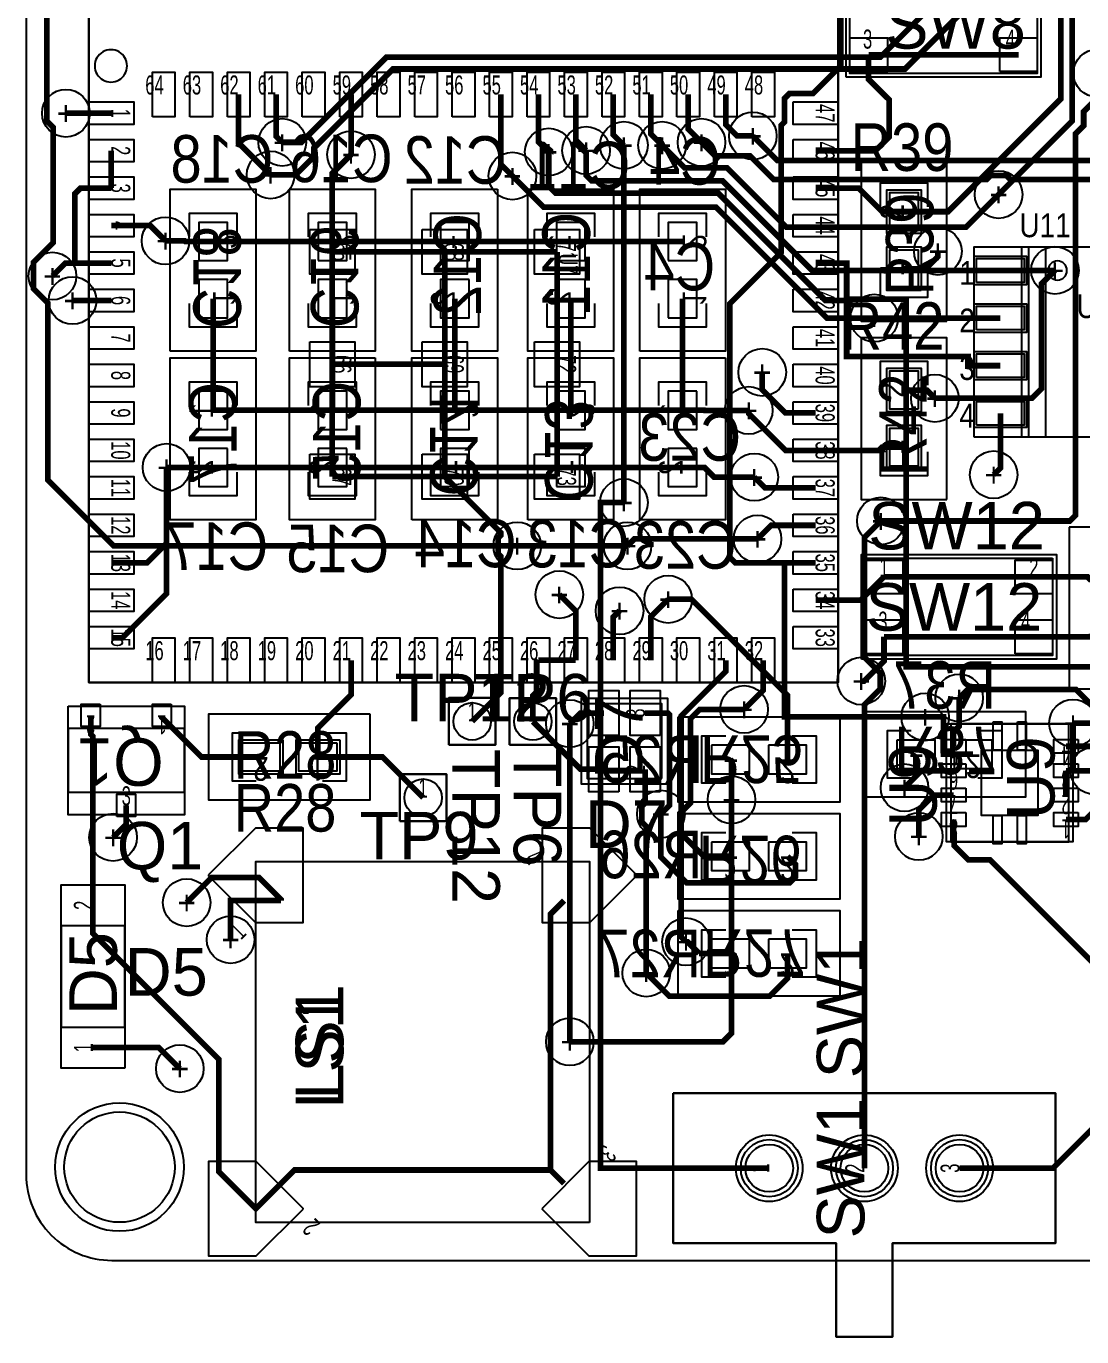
# Model space of a CAD drawing. Extents: x -998 to 1086, y -1119 to 1071.
# Drawn here: x -998 to 111, y -1078 to 299 of the extents above; entities that cross this region are included whole.
import ezdxf
from ezdxf.enums import TextEntityAlignment as Align

# ---------------------------------------------------------------- set-up
doc = ezdxf.new("R2010")
doc.units = 0
for name, color, linetype in [('ASSEMBLY', 12, 'CONTINUOUS'), ('BOND', 85, 'CONTINUOUS'), ('BOUND', 85, 'CONTINUOUS'), ('COND', 80, 'CONTINUOUS'), ('COND2', 2, 'CONTINUOUS'), ('PACKAGES', 202, 'CONTINUOUS'), ('SILK_SCREEN', 85, 'CONTINUOUS'), ('SOLDER_MASK', 85, 'CONTINUOUS'), ('TEXT', 142, 'CONTINUOUS')]:
    doc.layers.add(name, color=color, linetype=linetype)

# ---------------------------------------------------------------- blocks, each defined once
blk = doc.blocks.new('FIGURE_CIRCLE')
blk.add_circle((0, 0), 0.5)

msp = doc.modelspace()

# ---------------------------------------------------------------- linework, layer by layer
at = {"layer": 'ASSEMBLY'}
for points in [[(-144.89, 711.47), (-932.29, 711.47), (-932.29, -390.89), (-144.89, -390.89)], [(64.37, 351.61), (64.37, 249.25), (-132.49, 249.25), (-132.49, 351.61)], [(48.11, -132.76), (48.11, 67.24), (198.11, 67.24), (198.11, -132.76)], [(80.49, -260.04), (80.49, -362.4), (-116.37, -362.4), (-116.37, -260.04)], [(-406.29, -958.32), (-756.69, -958.31), (-756.68, -578.79), (-406.28, -578.8)], [(-318.05, -822.42), (-318.05, -979.9), (-146.79, -979.9), (-146.79, -1078.33), (-87.73, -1078.33), (-87.73, -979.9), (83.53, -979.9), (83.53, -822.42)], [(-318.05, -822.42), (-318.05, -979.9), (-146.79, -979.9), (-146.79, -1078.33), (-87.73, -1078.33), (-87.73, -979.9), (83.53, -979.9), (83.53, -822.42)]]:
    msp.add_lwpolyline(points, close=True, dxfattribs=at)
msp.add_lwpolyline([(-891.98, 257.3, 1), (-925.987402, 257.295748, 1)], format="xyb", close=True, dxfattribs=at)
for points in [[(-50.66, 109.1), (-50.66, 134.1), (-100.66, 134.1), (-100.66, 109.1)], [(-826.58, 77.64), (-826.58, 102.64), (-776.58, 102.64), (-776.58, 77.64)], [(-701.26, 77.64), (-701.26, 102.64), (-651.26, 102.64), (-651.26, 77.64)], [(-572.69, 77.64), (-572.69, 102.64), (-522.69, 102.64), (-522.69, 77.64)], [(-450.75, 77.64), (-450.75, 102.64), (-400.75, 102.64), (-400.75, 77.64)], [(-333.36, 77.64), (-333.36, 102.64), (-283.36, 102.64), (-283.36, 77.64)], [(73.11, 67.24), (73.11, -132.76)], [(-100.66, 39.1), (-100.66, 14.1), (-50.66, 14.1), (-50.66, 39.1)], [(-776.58, 7.64), (-776.58, -17.36), (-826.58, -17.36), (-826.58, 7.64)], [(-651.26, 7.64), (-651.26, -17.36), (-701.26, -17.36), (-701.26, 7.64)], [(-522.69, 7.64), (-522.69, -17.36), (-572.69, -17.36), (-572.69, 7.64)], [(-400.75, 7.64), (-400.75, -17.36), (-450.75, -17.36), (-450.75, 7.64)], [(-283.36, 7.64), (-283.36, -17.36), (-333.36, -17.36), (-333.36, 7.64)], [(-50.66, -78.36), (-50.66, -53.36), (-100.66, -53.36), (-100.66, -78.36)], [(-826.58, -99.68), (-826.58, -74.68), (-776.58, -74.68), (-776.58, -99.68)], [(-701.26, -99.68), (-701.26, -74.68), (-651.26, -74.68), (-651.26, -99.68)], [(-572.69, -99.68), (-572.69, -74.68), (-522.69, -74.68), (-522.69, -99.68)], [(-450.75, -99.68), (-450.75, -74.68), (-400.75, -74.68), (-400.75, -99.68)], [(-333.36, -99.68), (-333.36, -74.68), (-283.36, -74.68), (-283.36, -99.68)], [(-100.66, -148.36), (-100.66, -173.36), (-50.66, -173.36), (-50.66, -148.36)], [(-776.58, -169.68), (-776.58, -194.68), (-826.58, -194.68), (-826.58, -169.68)], [(-651.26, -169.68), (-651.26, -194.68), (-701.26, -194.68), (-701.26, -169.68)], [(-522.69, -169.68), (-522.69, -194.68), (-572.69, -194.68), (-572.69, -169.68)], [(-400.75, -169.68), (-400.75, -194.68), (-450.75, -194.68), (-450.75, -169.68)], [(-283.36, -169.68), (-283.36, -194.68), (-333.36, -194.68), (-333.36, -169.68)], [(-553.97, -456.21), (-504.75, -456.21), (-504.75, -406.99), (-553.97, -406.99), (-553.97, -456.21)], [(-490.27, -456.34), (-441.05, -456.34), (-441.05, -407.12), (-490.27, -407.12), (-490.27, -456.34)], [(-329.96, -491.77), (-329.96, -413.03), (-408.7, -413.03), (-408.7, -491.77), (-329.96, -491.77)], [(-953.86, -439.09), (-953.86, -506.01), (-831.82, -506.01), (-831.82, -439.09), (-953.86, -439.09)], [(97.5, -434.2), (-26.52, -434.2), (-26.52, -558.22), (97.5, -558.22), (97.5, -434.2)], [(-756.5, -444.04), (-781.5, -444.04), (-781.5, -494.04), (-756.5, -494.04)], [(-686.5, -494.04), (-661.5, -494.04), (-661.5, -444.04), (-686.5, -444.04)], [(-263.02, -496.64), (-288.02, -496.64), (-288.02, -446.64), (-263.02, -446.64)], [(-193.02, -446.64), (-168.02, -446.64), (-168.02, -496.64), (-193.02, -496.64)], [(-68.02, -491.18), (-93.02, -491.18), (-93.02, -441.18), (-68.02, -441.18)], [(1.98, -441.18), (26.98, -441.18), (26.98, -491.18), (1.98, -491.18)], [(-605.58, -536.42), (-556.36, -536.42), (-556.36, -487.2), (-605.58, -487.2), (-605.58, -536.42)], [(-263.02, -598.43), (-288.02, -598.43), (-288.02, -548.43), (-263.02, -548.43)], [(-193.02, -548.43), (-168.02, -548.43), (-168.02, -598.43), (-193.02, -598.43)], [(-894.48, -752.81), (-894.48, -646.51), (-961.4, -646.51), (-961.4, -752.81), (-894.48, -752.81)], [(-263.02, -700.48), (-288.02, -700.48), (-288.02, -650.48), (-263.02, -650.48)], [(-193.02, -650.48), (-168.02, -650.48), (-168.02, -700.48), (-193.02, -700.48)]]:
    msp.add_lwpolyline(points, dxfattribs=at)
msp.add_lwpolyline([(95.61, 42.24, 1), (75.61, 42.24, 1), (95.61, 42.24)], format="xyb", dxfattribs=at)
at = {"layer": 'BOND'}
for points in [[(-60.660349, 84.099738), (-90.660349, 84.100262), (-90.659651, 124.100262), (-60.659651, 124.099738)], [(-60.660349, 24.099738), (-90.660349, 24.100262), (-90.659651, 64.100262), (-60.659651, 64.099738)], [(-60.66, -103.36), (-90.66, -103.36), (-90.66, -63.36), (-60.66, -63.36)], [(-60.66, -163.36), (-90.66, -163.36), (-90.66, -123.36), (-60.66, -123.36)], [(-731.499738, -454.040349), (-731.500262, -484.040349), (-771.500262, -484.039651), (-771.499738, -454.039651)], [(-671.499738, -454.040349), (-671.500262, -484.040349), (-711.500262, -484.039651), (-711.499738, -454.039651)]]:
    msp.add_lwpolyline(points, close=True, dxfattribs=at)
at = {"layer": 'BOUND'}
for points in [[(-932.29, 711.47), (-144.89, 711.47), (-144.89, -390.89), (-932.29, -390.89)], [(-136.42, 245.31), (-136.42, 355.55), (68.3, 355.55), (68.3, 245.31)], [(-30.66, -10.9), (-30.66, 159.1), (-120.66, 159.1), (-120.66, -10.9)], [(-846.58, -42.36), (-846.58, 127.64), (-756.58, 127.64), (-756.58, -42.36)], [(-721.26, -42.36), (-721.26, 127.64), (-631.26, 127.64), (-631.26, -42.36)], [(-502.69, 127.64), (-502.69, -42.36), (-592.69, -42.36), (-592.69, 127.64)], [(-380.75, 127.64), (-380.75, -42.36), (-470.75, -42.36), (-470.75, 127.64)], [(-353.36, -42.36), (-353.36, 127.64), (-263.36, 127.64), (-263.36, -42.36)], [(-1.89, -132.76), (-1.89, 67.24), (248.11, 67.24), (248.11, -132.76)], [(-30.66, -198.36), (-30.66, -28.36), (-120.66, -28.36), (-120.66, -198.36)], [(-756.58, -49.68), (-756.58, -219.68), (-846.58, -219.68), (-846.58, -49.68)], [(-631.26, -49.68), (-631.26, -219.68), (-721.26, -219.68), (-721.26, -49.68)], [(-592.69, -219.68), (-592.69, -49.68), (-502.69, -49.68), (-502.69, -219.68)], [(-470.75, -219.68), (-470.75, -49.68), (-380.75, -49.68), (-380.75, -219.68)], [(-263.36, -49.68), (-263.36, -219.68), (-353.36, -219.68), (-353.36, -49.68)], [(97.87, -227.39), (97.87, -397.39), (187.87, -397.39), (187.87, -227.39)], [(-120.3, -366.34), (-120.3, -256.1), (84.42, -256.1), (84.42, -366.34)], [(-553.97, -456.21), (-553.97, -406.99), (-504.75, -406.99), (-504.75, -456.21)], [(-490.27, -456.34), (-490.27, -407.12), (-441.05, -407.12), (-441.05, -456.34)], [(-324.05, -497.68), (-414.61, -497.68), (-414.61, -407.12), (-324.05, -407.12)], [(-953.86, -415.46), (-831.82, -415.46), (-831.82, -529.64), (-953.86, -529.64)], [(-636.5, -424.04), (-806.5, -424.04), (-806.5, -514.04), (-636.5, -514.04)], [(-313.02, -426.64), (-143.02, -426.64), (-143.02, -516.64), (-313.02, -516.64)], [(-118.02, -421.18), (51.98, -421.18), (51.98, -511.18), (-118.02, -511.18)], [(101.83, -434.2), (101.83, -558.22), (-30.85, -558.22), (-30.85, -434.2)], [(-605.58, -536.42), (-605.58, -487.2), (-556.36, -487.2), (-556.36, -536.42)], [(-313.02, -528.43), (-143.02, -528.43), (-143.02, -618.43), (-313.02, -618.43)], [(-406.29, -958.32), (-756.69, -958.31), (-756.68, -578.79), (-406.28, -578.8)], [(-894.48, -796.12), (-961.4, -796.12), (-961.4, -603.2), (-894.48, -603.2)], [(-313.02, -630.48), (-143.02, -630.48), (-143.02, -720.48), (-313.02, -720.48)], [(-318.05, -822.42), (-318.05, -979.9), (-146.79, -979.9), (-146.79, -1078.33), (-87.73, -1078.33), (-87.73, -979.9), (83.53, -979.9), (83.53, -822.42)]]:
    msp.add_lwpolyline(points, close=True, dxfattribs=at)
at = {"layer": 'COND', "const_width": 6}
for points in [[(-75.66, 104.1), (-29.41, 104.1), (89.15, 222.66), (89.15, 500.58), (64.61, 525.12), (64.61, 892.45), (117.91, 945.75), (117.91, 953.03)], [(-201.13, -264.91), (-252.81, -264.91), (-258.81, -258.91), (-258.81, 7.3), (-204.62, 61.49), (-204.62, 194.93), (-201.13, 198.42), (-201.13, 223.07), (-195.86, 228.34), (-171.21, 228.34), (-141.89, 257.66), (-141.89, 654.65), (-117.15, 654.65)], [(105.04, 512.98), (105.04, 492.98), (101.16, 489.1), (101.16, 242.86), (101.15, 242.85), (101.15, 199.43), (23.79, 122.07)], [(-112.8, 268.93), (-112.8, 243.21), (-91.13, 221.54), (-91.13, 182.52), (-105.49, 168.16), (-168.51, 168.16)], [(44.68, 268.93), (-112.8, 268.93)], [(-100.01, -221), (98.65, -221), (104.65, -215), (104.65, 185.95), (113.15, 194.45), (113.15, 209.22), (127.27, 223.34), (127.27, 249.55)], [(-741.2, 142.68), (-774.81, 176.29), (-774.81, 227.22)], [(-735.44, 227.22), (-735.44, 183.46), (-728.91, 176.93)], [(-656.7, 164), (-656.7, 227.22)], [(-499.22, 227.22), (-499.22, 153.68), (-487.11, 141.57)], [(-459.85, 227.22), (-459.85, 177.62), (-449.02, 166.79)], [(-420.48, 227.22), (-420.48, 179.2), (-409.76, 168.48)], [(-381.11, 227.22), (-381.11, 184.94), (-369.98, 173.81)], [(-341.74, 227.22), (-341.74, 185.74), (-329.81, 173.81)], [(-302.37, 227.22), (-302.37, 190.83), (-288.41, 176.87)], [(-263, 227.22), (-263, 195.6), (-251.09, 183.69), (-234.52, 183.69)], [(-908.67, 207.53), (-956.29, 207.53)], [(-908.67, 168.16), (-908.67, 128.79)], [(-676.39, 61.86), (-676.39, 144.31), (-656.7, 164)], [(-369.98, -201.67), (-369.98, 173.81)], [(-944.97, 50.05), (-946.96, 52.04), (-946.96, 122.79), (-940.96, 128.79), (-908.67, 128.79)], [(-168.51, 128.79), (-123.35, 128.79), (-98.66, 104.1), (-75.66, 104.1)], [(-851.63, 73.45), (-867.6, 89.42), (-908.67, 89.42)], [(-676.39, -56.25), (-676.39, 61.86)], [(-676.39, 61.86), (-558.28, 61.86)], [(-440.16, 61.86), (-558.28, 61.86)], [(-558.28, 61.86), (-558.28, -56.25)], [(-440.16, 61.86), (-440.16, -56.25)], [(-75.66, 44.1), (-52.66, 44.1), (-40.04, 56.72), (-40.04, 62.4)], [(-970.45, 36.4), (-956.8, 50.05), (-944.97, 50.05)], [(-944.97, 50.05), (-908.67, 50.05)], [(25.61, -57.76), (-8.39, -57.76), (-8.39, -48.26), (-135.89, -48.26), (-135.89, 50.05), (-168.51, 50.05)], [(82.96, 42.4), (58.77, 42.4), (58.61, 42.24), (25.61, 42.24)], [(-908.67, 10.68), (-949.29, 10.68)], [(25.61, -7.76), (-106.86, -7.76)], [(-676.39, -56.25), (-558.28, -56.25)], [(-676.39, -56.25), (-676.39, -174.36)], [(-558.28, -56.25), (-558.28, -174.36)], [(-440.16, -56.25), (-440.16, -174.36)], [(-224.64, -64.74), (-224.64, -82.92), (-200.13, -107.43), (-168.51, -107.43)], [(-75.66, -83.36), (-51.84, -83.36), (-43.16, -92.04)], [(-238.81, -104.78), (-238.81, -108.12), (-200.13, -146.8), (-168.51, -146.8)], [(18.59, -172.38), (25.61, -165.36), (25.61, -107.76)], [(326.69, -117.36), (326.69, -145.36), (327.99, -146.66), (327.99, -377), (258.31, -446.68), (157.95, -446.68), (146.81, -457.82), (94.55, -457.82)], [(-168.51, -146.8), (-102.1, -146.8), (-98.66, -143.36), (-75.66, -143.36)], [(-850.56, -244.5), (-850.56, -164.68)], [(-558.28, -174.36), (-676.39, -174.36)], [(-499.22, -367.27), (-499.22, -258.24), (-502.04, -255.42), (-502.04, -238.84), (-499.22, -236.02), (-499.22, -233.42), (-558.28, -174.36)], [(-558.28, -174.36), (-440.16, -174.36)], [(-232.96, -174.98), (-221.77, -186.17), (-168.51, -186.17)], [(-168.51, -225.54), (-215.27, -225.54), (-229.58, -239.85)], [(-908.67, -343.65), (-896.86, -343.65), (-850.56, -297.35), (-850.56, -244.5)], [(-908.67, -264.91), (-870.97, -264.91), (-850.56, -244.5)], [(-366.21, -247.13), (-482.04, -247.13)], [(-201.13, -264.91), (-201.13, -426.9), (-53.37, -426.9)], [(-168.51, -264.91), (-201.13, -264.91)], [(-168.51, -304.28), (-121.24, -304.28), (-96.68, -279.72)], [(60.8, -279.72), (-96.68, -279.72)], [(60.8, -279.72), (117.2, -279.72), (119.87, -282.39), (142.87, -282.39)], [(-437.84, -298.35), (-420.48, -315.71), (-420.48, -367.27)], [(-323.44, -303.29), (-341.74, -321.59), (-341.74, -367.27)], [(-374.53, -315.38), (-381.11, -321.96), (-381.11, -367.27)], [(-120.51, -389.22), (-117.46, -389.22), (-96.68, -368.44), (-96.68, -342.72)], [(60.8, -342.72), (-96.68, -342.72)], [(142.87, -342.39), (119.87, -342.39), (119.54, -342.72), (60.8, -342.72)], [(206.41, -336), (206.41, -433.53), (101.93, -433.53)], [(-691.5, -469.04), (-691.5, -438.52), (-656.7, -403.72), (-656.7, -367.27)], [(-499.22, -367.27), (-499.22, -401.46), (-529.36, -431.6)], [(-465.66, -431.73), (-465.66, -404.56), (-461.63, -400.53), (-461.63, -369.05), (-459.85, -367.27)], [(-459.85, -367.27), (-420.48, -367.27)], [(-304.72, -663.13), (-309.92, -657.93), (-309.92, -426), (-263, -379.08), (-263, -367.27)], [(-223.63, -367.27), (-223.63, -398.89), (-243.73, -418.99)], [(94.55, -534.6), (115.35, -534.6), (191.27, -458.68), (319.89, -458.68), (391.69, -386.88)], [(-17.68, -406.9), (-17.68, -436.64), (-23.57, -442.53), (-23.57, -457.82)], [(-927.94, -624.86), (-927.94, -447.42), (-930.24, -445.12), (-930.24, -425.31)], [(-751.5, -469.04), (-813.67, -469.04), (-855.44, -427.27), (-855.44, -425.31)], [(-390.98, -422.87), (-415.72, -422.87), (-426.79, -433.94)], [(-331.11, -528.97), (-321.92, -519.78), (-321.92, -424.88), (-323.93, -422.87), (-347.68, -422.87)], [(-465.66, -431.73), (-415.46, -481.93), (-390.98, -481.93)], [(-691.5, -469.04), (-623.74, -469.04), (-580.97, -511.81)], [(-346.45, -696.02), (-346.45, -541.92), (-351.11, -537.26), (-351.11, -520.68), (-347.68, -517.25), (-347.68, -481.93)], [(-75.14, -501.28), (-57.27, -483.41), (-23.57, -483.41)], [(94.55, -509.01), (94.55, -483.41)], [(124.35, -483.41), (94.55, -483.41)], [(-60.06, -552.5), (-60.06, -524.7), (-44.37, -509.01), (-23.57, -509.01)], [(-892.84, -519.79), (-892.84, -539.6), (-906.7, -553.46)], [(-256.88, -514.02), (-256.88, -759.2), (-265.98, -768.3), (-426.79, -768.3)], [(-23.57, -534.6), (-23.57, -549.89), (-23.01, -550.45), (-23.01, -562.25), (-8.06, -577.2), (14.82, -577.2), (172.77, -735.15)], [(-730.19, -619.86), (-730.19, -618.95), (-753.35, -595.79), (-803.14, -595.79), (-829.4, -622.05)], [(-730.19, -619.86), (-783.22, -619.86), (-783.22, -660.96)], [(-447.01, -903.04), (-447.01, -634.08), (-432.79, -619.86)], [(-730.19, -917.26), (-756.71, -943.78), (-795.47, -905.02), (-795.47, -786.99), (-927.94, -654.52), (-927.94, -624.86)], [(-836.55, -796.51), (-858.6, -774.46), (-927.94, -774.46)], [(137.28, -844.74), (80.86, -901.16), (-17.26, -901.16)], [(-447.01, -903.04), (-715.97, -903.04), (-730.19, -917.26)], [(-447.01, -903.04), (-432.79, -917.26)]]:
    msp.add_lwpolyline(points, dxfattribs=at)
at = {"layer": 'COND'}
for points in [[(-132.49, 251.21), (-132.49, 286.64), (-93.12, 286.64), (-93.12, 251.21)], [(24.99, 251.21), (24.99, 286.64), (64.36, 286.64), (64.36, 251.21)], [(-865.36, 203.6), (-865.36, 250.84), (-841.74, 250.84), (-841.74, 203.6)], [(-825.99, 203.6), (-825.99, 250.84), (-802.37, 250.84), (-802.37, 203.6)], [(-786.62, 203.6), (-786.62, 250.84), (-763, 250.84), (-763, 203.6)], [(-747.25, 203.6), (-747.25, 250.84), (-723.63, 250.84), (-723.63, 203.6)], [(-707.88, 203.6), (-707.88, 250.84), (-684.26, 250.84), (-684.26, 203.6)], [(-668.51, 203.6), (-668.51, 250.84), (-644.89, 250.84), (-644.89, 203.6)], [(-629.14, 203.6), (-629.14, 250.84), (-605.52, 250.84), (-605.52, 203.6)], [(-589.77, 203.6), (-589.77, 250.84), (-566.15, 250.84), (-566.15, 203.6)], [(-550.4, 203.6), (-550.4, 250.84), (-526.78, 250.84), (-526.78, 203.6)], [(-511.03, 203.6), (-511.03, 250.84), (-487.41, 250.84), (-487.41, 203.6)], [(-471.66, 203.6), (-471.66, 250.84), (-448.04, 250.84), (-448.04, 203.6)], [(-432.29, 203.6), (-432.29, 250.84), (-408.67, 250.84), (-408.67, 203.6)], [(-392.92, 203.6), (-392.92, 250.84), (-369.3, 250.84), (-369.3, 203.6)], [(-353.55, 203.6), (-353.55, 250.84), (-329.93, 250.84), (-329.93, 203.6)], [(-314.18, 203.6), (-314.18, 250.84), (-290.56, 250.84), (-290.56, 203.6)], [(-274.81, 203.6), (-274.81, 250.84), (-251.19, 250.84), (-251.19, 203.6)], [(-235.44, 203.6), (-235.44, 250.84), (-211.82, 250.84), (-211.82, 203.6)], [(-932.29, 219.34), (-885.05, 219.34), (-885.05, 195.72), (-932.29, 195.72)], [(-192.13, 219.34), (-144.89, 219.34), (-144.89, 195.72), (-192.13, 195.72)], [(-932.29, 179.97), (-885.05, 179.97), (-885.05, 156.35), (-932.29, 156.35)], [(-192.13, 179.97), (-144.89, 179.97), (-144.89, 156.35), (-192.13, 156.35)], [(-932.29, 140.6), (-885.05, 140.6), (-885.05, 116.98), (-932.29, 116.98)], [(-192.13, 140.6), (-144.89, 140.6), (-144.89, 116.98), (-192.13, 116.98)], [(-60.660349, 84.099738), (-90.660349, 84.100262), (-90.659651, 124.100262), (-60.659651, 124.099738)], [(-932.29, 101.23), (-885.05, 101.23), (-885.05, 77.61), (-932.29, 77.61)], [(-192.13, 101.23), (-144.89, 101.23), (-144.89, 77.61), (-192.13, 77.61)], [(-700.01, 85.48), (-652.77, 85.48), (-652.77, 38.24), (-700.01, 38.24)], [(-581.9, 85.48), (-534.66, 85.48), (-534.66, 38.24), (-581.9, 38.24)], [(-463.78, 85.48), (-416.54, 85.48), (-416.54, 38.24), (-463.78, 38.24)], [(-932.29, 61.86), (-885.05, 61.86), (-885.05, 38.24), (-932.29, 38.24)], [(-192.13, 61.86), (-144.89, 61.86), (-144.89, 38.24), (-192.13, 38.24)], [(-60.660349, 24.099738), (-90.660349, 24.100262), (-90.659651, 64.100262), (-60.659651, 64.099738)], [(0.61, 29.74), (0.61, 54.74), (50.61, 54.74), (50.61, 29.74)], [(-932.29, 22.49), (-885.05, 22.49), (-885.05, -1.13), (-932.29, -1.13)], [(-192.13, 22.49), (-144.89, 22.49), (-144.89, -1.13), (-192.13, -1.13)], [(0.61, -20.26), (0.61, 4.74), (50.61, 4.74), (50.61, -20.26)], [(-932.29, -16.88), (-885.05, -16.88), (-885.05, -40.5), (-932.29, -40.5)], [(-192.13, -16.88), (-144.89, -16.88), (-144.89, -40.5), (-192.13, -40.5)], [(-700.01, -32.63), (-652.77, -32.63), (-652.77, -79.87), (-700.01, -79.87)], [(-581.9, -32.63), (-534.66, -32.63), (-534.66, -79.87), (-581.9, -79.87)], [(-463.78, -32.63), (-416.54, -32.63), (-416.54, -79.87), (-463.78, -79.87)], [(0.61, -70.26), (0.61, -45.26), (50.61, -45.26), (50.61, -70.26)], [(-932.29, -56.25), (-885.05, -56.25), (-885.05, -79.87), (-932.29, -79.87)], [(-192.13, -56.25), (-144.89, -56.25), (-144.89, -79.87), (-192.13, -79.87)], [(-60.66, -103.36), (-90.66, -103.36), (-90.66, -63.36), (-60.66, -63.36)], [(-932.29, -95.62), (-885.05, -95.62), (-885.05, -119.24), (-932.29, -119.24)], [(-192.13, -95.62), (-144.89, -95.62), (-144.89, -119.24), (-192.13, -119.24)], [(0.61, -120.26), (0.61, -95.26), (50.61, -95.26), (50.61, -120.26)], [(-60.66, -163.36), (-90.66, -163.36), (-90.66, -123.36), (-60.66, -123.36)], [(-932.29, -134.99), (-885.05, -134.99), (-885.05, -158.61), (-932.29, -158.61)], [(-192.13, -134.99), (-144.89, -134.99), (-144.89, -158.61), (-192.13, -158.61)], [(-700.01, -150.74), (-652.77, -150.74), (-652.77, -197.98), (-700.01, -197.98)], [(-581.9, -150.74), (-534.66, -150.74), (-534.66, -197.98), (-581.9, -197.98)], [(-463.78, -150.74), (-416.54, -150.74), (-416.54, -197.98), (-463.78, -197.98)], [(-932.29, -174.36), (-885.05, -174.36), (-885.05, -197.98), (-932.29, -197.98)], [(-192.13, -174.36), (-144.89, -174.36), (-144.89, -197.98), (-192.13, -197.98)], [(-932.29, -213.73), (-885.05, -213.73), (-885.05, -237.35), (-932.29, -237.35)], [(-192.13, -213.73), (-144.89, -213.73), (-144.89, -237.35), (-192.13, -237.35)], [(-932.29, -253.1), (-885.05, -253.1), (-885.05, -276.72), (-932.29, -276.72)], [(-192.13, -253.1), (-144.89, -253.1), (-144.89, -276.72), (-192.13, -276.72)], [(-116.37, -297.44), (-116.37, -262.01), (-77, -262.01), (-77, -297.44)], [(41.11, -297.44), (41.11, -262.01), (80.48, -262.01), (80.48, -297.44)], [(-932.29, -292.47), (-885.05, -292.47), (-885.05, -316.09), (-932.29, -316.09)], [(-192.13, -292.47), (-144.89, -292.47), (-144.89, -316.09), (-192.13, -316.09)], [(-116.37, -360.44), (-116.37, -325.01), (-77, -325.01), (-77, -360.44)], [(41.11, -360.44), (41.11, -325.01), (80.48, -325.01), (80.48, -360.44)], [(-932.29, -331.84), (-885.05, -331.84), (-885.05, -355.46), (-932.29, -355.46)], [(-865.36, -390.89), (-865.36, -343.65), (-841.74, -343.65), (-841.74, -390.89)], [(-825.99, -390.89), (-825.99, -343.65), (-802.37, -343.65), (-802.37, -390.89)], [(-786.62, -390.89), (-786.62, -343.65), (-763, -343.65), (-763, -390.89)], [(-747.25, -390.89), (-747.25, -343.65), (-723.63, -343.65), (-723.63, -390.89)], [(-707.88, -390.89), (-707.88, -343.65), (-684.26, -343.65), (-684.26, -390.89)], [(-668.51, -390.89), (-668.51, -343.65), (-644.89, -343.65), (-644.89, -390.89)], [(-629.14, -390.89), (-629.14, -343.65), (-605.52, -343.65), (-605.52, -390.89)], [(-589.77, -390.89), (-589.77, -343.65), (-566.15, -343.65), (-566.15, -390.89)], [(-550.4, -390.89), (-550.4, -343.65), (-526.78, -343.65), (-526.78, -390.89)], [(-511.03, -390.89), (-511.03, -343.65), (-487.41, -343.65), (-487.41, -390.89)], [(-471.66, -390.89), (-471.66, -343.65), (-448.04, -343.65), (-448.04, -390.89)], [(-432.29, -390.89), (-432.29, -343.65), (-408.67, -343.65), (-408.67, -390.89)], [(-392.92, -390.89), (-392.92, -343.65), (-369.3, -343.65), (-369.3, -390.89)], [(-353.55, -390.89), (-353.55, -343.65), (-329.93, -343.65), (-329.93, -390.89)], [(-314.18, -390.89), (-314.18, -343.65), (-290.56, -343.65), (-290.56, -390.89)], [(-274.81, -390.89), (-274.81, -343.65), (-251.19, -343.65), (-251.19, -390.89)], [(-235.44, -390.89), (-235.44, -343.65), (-211.82, -343.65), (-211.82, -390.89)], [(-192.13, -331.84), (-144.89, -331.84), (-144.89, -355.46), (-192.13, -355.46)], [(-375.23, -446.49), (-406.73, -446.49), (-406.73, -399.25), (-375.23, -399.25)], [(-331.93, -446.49), (-363.43, -446.49), (-363.43, -399.25), (-331.93, -399.25)], [(-920.395, -413.5), (-920.395, -437.12), (-940.085, -437.12), (-940.085, -413.5)], [(-845.595, -413.5), (-845.595, -437.12), (-865.285, -437.12), (-865.285, -413.5)], [(18.16, -432.235), (27.22, -432.235), (27.22, -461.765), (18.16, -461.765)], [(43.76, -432.235), (52.82, -432.235), (52.82, -461.765), (43.76, -461.765)], [(-731.499738, -454.040349), (-731.500262, -484.040349), (-771.500262, -484.039651), (-771.499738, -454.039651)], [(-671.499738, -454.040349), (-671.500262, -484.040349), (-711.500262, -484.039651), (-711.499738, -454.039651)], [(-10.775, -450.535), (-10.775, -465.105), (-36.365, -465.105), (-36.365, -450.535)], [(107.345, -450.535), (107.345, -465.105), (81.755, -465.105), (81.755, -450.535)], [(-375.23, -505.55), (-406.73, -505.55), (-406.73, -458.31), (-375.23, -458.31)], [(-331.93, -505.55), (-363.43, -505.55), (-363.43, -458.31), (-331.93, -458.31)], [(5.96, -461.76), (65.02, -461.76), (65.02, -530.66), (5.96, -530.66)], [(-10.775, -476.125), (-10.775, -490.695), (-36.365, -490.695), (-36.365, -476.125)], [(107.345, -476.125), (107.345, -490.695), (81.755, -490.695), (81.755, -476.125)], [(-902.69, -531.6), (-902.69, -507.98), (-883, -507.98), (-883, -531.6)], [(-10.775, -501.725), (-10.775, -516.295), (-36.365, -516.295), (-36.365, -501.725)], [(107.345, -501.725), (107.345, -516.295), (81.755, -516.295), (81.755, -501.725)], [(-10.775, -527.315), (-10.775, -541.885), (-36.365, -541.885), (-36.365, -527.315)], [(18.16, -530.655), (27.22, -530.655), (27.22, -560.185), (18.16, -560.185)], [(43.76, -530.655), (52.82, -530.655), (52.82, -560.185), (43.76, -560.185)], [(107.345, -527.315), (107.345, -541.885), (81.755, -541.885), (81.755, -527.315)], [(-806.32, -592.94), (-806.31, -593.73), (-757.11, -642.95), (-707.11, -642.94), (-707.11, -543.74), (-757.1, -543.74)], [(-356.66, -593.74), (-356.67, -592.95), (-405.87, -543.73), (-455.87, -543.74), (-455.87, -642.94), (-405.88, -642.94)], [(-894.475, -646.515), (-961.405, -646.515), (-961.405, -603.205), (-894.475, -603.205)], [(-894.475, -796.115), (-961.405, -796.115), (-961.405, -752.805), (-894.475, -752.805)], [(-707.1, -944.18), (-707.11, -943.39), (-756.31, -894.17), (-806.31, -894.18), (-806.31, -993.38), (-756.32, -993.38)], [(-455.88, -943.38), (-455.87, -944.17), (-406.67, -993.39), (-356.67, -993.38), (-356.67, -894.18), (-406.66, -894.18)]]:
    msp.add_lwpolyline(points, close=True, dxfattribs=at)
for centre, radius in [((-529.36, -431.6), 19.685), ((-465.66, -431.73), 19.685), ((-580.97, -511.81), 19.685), ((-900, -900), 67.5), ((-217.26, -901.16), 30), ((-117.26, -901.16), 30), ((-17.26, -901.16), 30)]:
    msp.add_circle(centre, radius, dxfattribs=at)
at = {"layer": 'COND2', "const_width": 6}
for points in [[(-482.04, -247.13), (-905.97, -247.13), (-975.26, -177.84), (-975.26, 8.19), (-990.45, 23.38), (-990.45, 50.72), (-969.8, 71.37), (-969.8, 192.75), (-976.29, 199.24), (-976.29, 695.64), (-953.94, 717.99), (-926.59, 717.99), (-924.01, 715.41), (-907.43, 715.41), (-904.85, 717.99), (-634.4, 717.99), (-625.43, 726.96)], [(293.41, 633.37), (266.5, 633.37), (-100.5, 266.37), (-619.47, 266.37), (-708.91, 176.93), (-728.91, 176.93)], [(265.46, 594.49), (265.46, 594.1), (-74.62, 254.02), (-612.56, 254.02), (-695.63, 170.95), (-695.63, 161.98), (-714.93, 142.68), (-741.2, 142.68)], [(-288.41, 176.87), (-274.26, 162.72), (-237.47, 162.72), (-212.77, 138.02), (11.45, 138.02), (15.5, 142.07), (32.08, 142.07), (36.13, 138.02), (166.41, 138.02), (166.41, -86.26)], [(-234.52, 183.69), (-208.78, 157.95), (186.41, 157.95), (186.41, -356), (391.69, -356)], [(-449.02, 166.79), (-449.02, 130.78), (-441.87, 123.63), (-271.05, 123.63), (-158.21, 10.79), (-132.64, 10.79), (-132.64, 12.24), (-73.36, 12.24), (-73.36, -374.19), (341.62, -374.19), (341.62, -445.51), (560.59, -445.51)], [(82.96, 42.4), (-172.27, 42.4), (-266.37, 136.5), (-403.76, 136.5), (-409.76, 142.5), (-409.76, 168.48)], [(23.79, 122.07), (-10.4, 87.88), (-199.3, 87.88), (-261.44, 150.02), (-306.02, 150.02), (-329.81, 173.81)], [(-106.86, -7.76), (-156.64, -7.76), (-273.21, 108.81), (-454.35, 108.81), (-487.11, 141.57)], [(-851.63, 73.45), (-831.63, 73.45), (-830.82, 72.64), (-801.58, 72.64)], [(-676.26, 72.64), (-801.58, 72.64)], [(-547.69, 72.64), (-676.26, 72.64)], [(-425.75, 72.64), (-547.69, 72.64)], [(-308.36, 72.64), (-425.75, 72.64)], [(-43.16, -92.04), (58.76, -92.04), (68.81, -81.99), (68.81, 28.25), (82.96, 42.4)], [(-801.58, 12.64), (-801.58, -104.68)], [(-676.26, -104.68), (-676.26, 12.64)], [(-547.69, 12.64), (-547.69, -104.68)], [(-425.75, -104.68), (-425.75, 12.64)], [(-308.36, -104.68), (-308.36, 12.64)], [(-801.58, -104.68), (-676.26, -104.68)], [(-547.69, -104.68), (-676.26, -104.68)], [(-547.69, -104.68), (-425.75, -104.68)], [(-425.75, -104.68), (-308.36, -104.68)], [(-308.36, -104.68), (-285.36, -104.68), (-285.26, -104.78), (-238.81, -104.78)], [(-850.56, -164.68), (-801.58, -164.68)], [(-676.26, -164.68), (-801.58, -164.68)], [(-676.26, -164.68), (-547.69, -164.68)], [(-547.69, -164.68), (-425.75, -164.68)], [(-425.75, -164.68), (-308.36, -164.68)], [(-308.36, -164.68), (-285.36, -164.68), (-275.06, -174.98), (-232.96, -174.98)], [(-217.26, -901.16), (-394.53, -901.16), (-394.53, -201.67), (-369.98, -201.67)], [(-117.26, -901.16), (-117.26, -414.26), (-100.51, -397.51), (-100.51, -380.93), (-117.26, -364.18), (-117.26, -238.25), (-100.01, -221)], [(-229.58, -239.85), (-358.93, -239.85), (-366.21, -247.13)], [(-323.44, -303.29), (-298.93, -303.29), (-198.02, -404.2), (-198.02, -471.64)], [(-17.68, -406.9), (-8.97, -398.19), (105.17, -398.19), (184.99, -478.01), (184.99, -506.74)], [(-258.02, -573.43), (-286.02, -573.43), (-311.01, -548.44), (-311.01, -528.24), (-300.04, -517.27), (-300.04, -428.87), (-290.16, -418.99), (-243.73, -418.99)], [(-3.02, -466.18), (-34.02, -466.18), (-34.02, -426.9), (-53.37, -426.9)], [(-426.79, -433.94), (-426.79, -768.3)], [(101.93, -433.53), (101.93, -483.41), (124.35, -483.41)], [(-75.14, -501.28), (-63.02, -489.16), (-63.02, -466.18)], [(-256.88, -514.02), (-256.88, -472.78), (-258.02, -471.64)], [(-198.02, -573.43), (-189.8, -581.65), (-189.8, -595.38), (-195.8, -601.38), (-303.81, -601.38), (-331.11, -574.08), (-331.11, -528.97)], [(-304.72, -663.13), (-303.29, -663.13), (-290.94, -675.48)], [(-346.45, -696.02), (-322.01, -720.46), (-216.97, -720.46), (-198.02, -701.51), (-198.02, -675.48)], [(-290.99, -675.48), (-290.94, -675.48)], [(-290.94, -675.48), (-258.02, -675.48)]]:
    msp.add_lwpolyline(points, dxfattribs=at)
at = {"layer": 'COND2'}
for points in [[(-816.580349, 52.640262), (-786.580349, 52.639738), (-786.579651, 92.639738), (-816.579651, 92.640262)], [(-691.26, 52.64), (-661.26, 52.64), (-661.26, 92.64), (-691.26, 92.64)], [(-532.689651, 92.639738), (-562.689651, 92.640262), (-562.690349, 52.640262), (-532.690349, 52.639738)], [(-410.749651, 92.639738), (-440.749651, 92.640262), (-440.750349, 52.640262), (-410.750349, 52.639738)], [(-323.360349, 52.640262), (-293.360349, 52.639738), (-293.359651, 92.639738), (-323.359651, 92.640262)], [(-816.580349, -7.359738), (-786.580349, -7.360262), (-786.579651, 32.639738), (-816.579651, 32.640262)], [(-691.26, -7.36), (-661.26, -7.36), (-661.26, 32.64), (-691.26, 32.64)], [(-532.689651, 32.639738), (-562.689651, 32.640262), (-562.690349, -7.359738), (-532.690349, -7.360262)], [(-410.749651, 32.639738), (-440.749651, 32.640262), (-440.750349, -7.359738), (-410.750349, -7.360262)], [(-323.360349, -7.359738), (-293.360349, -7.360262), (-293.359651, 32.639738), (-323.359651, 32.640262)], [(-786.58, -84.68), (-816.58, -84.68), (-816.58, -124.68), (-786.58, -124.68)], [(-661.259651, -84.680262), (-691.259651, -84.679738), (-691.260349, -124.679738), (-661.260349, -124.680262)], [(-562.69, -124.68), (-532.69, -124.68), (-532.69, -84.68), (-562.69, -84.68)], [(-440.75, -124.68), (-410.75, -124.68), (-410.75, -84.68), (-440.75, -84.68)], [(-293.359651, -84.680262), (-323.359651, -84.679738), (-323.360349, -124.679738), (-293.360349, -124.680262)], [(-786.58, -144.68), (-816.58, -144.68), (-816.58, -184.68), (-786.58, -184.68)], [(-661.259651, -144.680262), (-691.259651, -144.679738), (-691.260349, -184.679738), (-661.260349, -184.680262)], [(-562.69, -184.68), (-532.69, -184.68), (-532.69, -144.68), (-562.69, -144.68)], [(-440.75, -184.68), (-410.75, -184.68), (-410.75, -144.68), (-440.75, -144.68)], [(-293.359651, -144.680262), (-323.359651, -144.679738), (-323.360349, -184.679738), (-293.360349, -184.680262)], [(-83.02, -451.18), (-83.02, -481.18), (-43.02, -481.18), (-43.02, -451.18)], [(-23.02, -451.18), (-23.02, -481.18), (16.98, -481.18), (16.98, -451.18)], [(-278.02, -456.64), (-278.02, -486.64), (-238.02, -486.64), (-238.02, -456.64)], [(-218.02, -456.64), (-218.02, -486.64), (-178.02, -486.64), (-178.02, -456.64)], [(-278.02, -558.43), (-278.02, -588.43), (-238.02, -588.43), (-238.02, -558.43)], [(-218.02, -558.43), (-218.02, -588.43), (-178.02, -588.43), (-178.02, -558.43)], [(-278.02, -660.48), (-278.02, -690.48), (-238.02, -690.48), (-238.02, -660.48)], [(-218.02, -660.48), (-218.02, -690.48), (-178.02, -690.48), (-178.02, -660.48)]]:
    msp.add_lwpolyline(points, close=True, dxfattribs=at)
for centre, radius in [((-900, -900), 67.5), ((-217.26, -901.16), 30), ((-117.26, -901.16), 30), ((-17.26, -901.16), 30)]:
    msp.add_circle(centre, radius, dxfattribs=at)
at = {"layer": 'PACKAGES'}
msp.add_lwpolyline([(-908, -998), (908, -998, 0.414214), (998, -908), (998, 908, 0.414214), (908, 998), (-908, 998, 0.414214), (-998, 908), (-998, -908, 0.414214)], format="xyb", close=True, dxfattribs=at)
at = {"layer": 'SILK_SCREEN'}
for points in [[(-144.89, 711.47), (-932.29, 711.47), (-932.29, -390.89), (-144.89, -390.89)], [(-136.42, 245.31), (-136.42, 355.55), (68.3, 355.55), (68.3, 245.31)], [(55.61, -132.76), (55.61, 67.24), (190.61, 67.24), (190.61, -132.76)], [(-120.3, -366.34), (-120.3, -256.1), (84.42, -256.1), (84.42, -366.34)], [(-406.29, -958.32), (-756.69, -958.31), (-756.68, -578.79), (-406.28, -578.8)], [(-318.05, -822.42), (83.53, -822.42), (83.53, -979.9), (-87.73, -979.9), (-87.73, -1078.33), (-146.79, -1078.33), (-146.79, -979.9), (-318.05, -979.9)]]:
    msp.add_lwpolyline(points, close=True, dxfattribs=at)
for points in [[(-50.66, 124.1), (-50.66, 134.1), (-100.66, 134.1), (-100.66, 109.1)], [(-826.58, 92.64), (-826.58, 102.64), (-776.58, 102.64), (-776.58, 77.64)], [(-701.26, 92.64), (-701.26, 102.64), (-651.26, 102.64), (-651.26, 77.64)], [(-572.69, 77.64), (-572.69, 102.64), (-522.69, 102.64), (-522.69, 92.64)], [(-450.75, 77.64), (-450.75, 102.64), (-400.75, 102.64), (-400.75, 92.64)], [(-333.36, 92.64), (-333.36, 102.64), (-283.36, 102.64), (-283.36, 77.64)], [(73.11, 67.24), (73.11, -132.76)], [(-100.66, 39.1), (-100.66, 14.1), (-50.66, 14.1), (-50.66, 24.1)], [(-776.58, 7.64), (-776.58, -17.36), (-826.58, -17.36), (-826.58, -7.36)], [(-651.26, 7.64), (-651.26, -17.36), (-701.26, -17.36), (-701.26, -7.36)], [(-522.69, -7.36), (-522.69, -17.36), (-572.69, -17.36), (-572.69, 7.64)], [(-400.75, -7.36), (-400.75, -17.36), (-450.75, -17.36), (-450.75, 7.64)], [(-283.36, 7.64), (-283.36, -17.36), (-333.36, -17.36), (-333.36, -7.36)], [(-50.66, -63.36), (-50.66, -53.36), (-100.66, -53.36), (-100.66, -78.36)], [(-826.58, -99.68), (-826.58, -74.68), (-776.58, -74.68), (-776.58, -84.68)], [(-701.26, -99.68), (-701.26, -74.68), (-651.26, -74.68), (-651.26, -84.68)], [(-572.69, -84.68), (-572.69, -74.68), (-522.69, -74.68), (-522.69, -99.68)], [(-450.75, -84.68), (-450.75, -74.68), (-400.75, -74.68), (-400.75, -99.68)], [(-333.36, -99.68), (-333.36, -74.68), (-283.36, -74.68), (-283.36, -84.68)], [(-100.66, -148.36), (-100.66, -173.36), (-50.66, -173.36), (-50.66, -163.36)], [(-776.58, -184.68), (-776.58, -194.68), (-826.58, -194.68), (-826.58, -169.68)], [(-651.26, -184.68), (-651.26, -194.68), (-701.26, -194.68), (-701.26, -169.68)], [(-522.69, -169.68), (-522.69, -194.68), (-572.69, -194.68), (-572.69, -184.68)], [(-400.75, -169.68), (-400.75, -194.68), (-450.75, -194.68), (-450.75, -184.68)], [(-283.36, -184.68), (-283.36, -194.68), (-333.36, -194.68), (-333.36, -169.68)], [(-553.97, -456.21), (-504.75, -456.21), (-504.75, -406.99), (-553.97, -406.99), (-553.97, -456.21)], [(-490.27, -456.34), (-441.05, -456.34), (-441.05, -407.12), (-490.27, -407.12), (-490.27, -456.34)], [(-329.96, -491.77), (-329.96, -413.03), (-408.7, -413.03), (-408.7, -491.77), (-329.96, -491.77)], [(-953.86, -439.09), (-953.86, -506.01), (-831.82, -506.01), (-831.82, -439.09), (-953.86, -439.09)], [(97.5, -434.2), (-26.52, -434.2), (-26.52, -558.22), (97.5, -558.22), (97.5, -434.2)], [(-771.5, -444.04), (-781.5, -444.04), (-781.5, -494.04), (-756.5, -494.04)], [(-686.5, -494.04), (-661.5, -494.04), (-661.5, -444.04), (-671.5, -444.04)], [(-263.02, -496.64), (-288.02, -496.64), (-288.02, -446.64), (-278.02, -446.64)], [(-178.02, -446.64), (-168.02, -446.64), (-168.02, -496.64), (-193.02, -496.64)], [(-68.02, -491.18), (-93.02, -491.18), (-93.02, -441.18), (-83.02, -441.18)], [(16.98, -441.18), (26.98, -441.18), (26.98, -491.18), (1.98, -491.18)], [(-605.58, -536.42), (-556.36, -536.42), (-556.36, -487.2), (-605.58, -487.2), (-605.58, -536.42)], [(-263.02, -598.43), (-288.02, -598.43), (-288.02, -548.43), (-278.02, -548.43)], [(-178.02, -548.43), (-168.02, -548.43), (-168.02, -598.43), (-193.02, -598.43)], [(-894.48, -752.81), (-894.48, -646.51), (-961.4, -646.51), (-961.4, -752.81), (-894.48, -752.81)], [(-263.02, -700.48), (-288.02, -700.48), (-288.02, -650.48), (-278.02, -650.48)], [(-178.02, -650.48), (-168.02, -650.48), (-168.02, -700.48), (-193.02, -700.48)]]:
    msp.add_lwpolyline(points, dxfattribs=at)
msp.add_lwpolyline([(95.61, 42.24, 1), (75.61, 42.24, 1), (95.61, 42.24)], format="xyb", dxfattribs=at)
at = {"layer": 'SOLDER_MASK'}
for points in [[(-57.660401, 81.099686), (-93.660401, 81.100314), (-93.659599, 127.100314), (-57.659599, 127.099686)], [(-57.660401, 21.099686), (-93.660401, 21.100314), (-93.659599, 67.100314), (-57.659599, 67.099686)], [(-1.89, 27.24), (-1.89, 57.24), (53.11, 57.24), (53.11, 27.24)], [(-1.89, -22.76), (-1.89, 7.24), (53.11, 7.24), (53.11, -22.76)], [(-1.89, -72.76), (-1.89, -42.76), (53.11, -42.76), (53.11, -72.76)], [(-57.66, -106.36), (-93.66, -106.36), (-93.66, -60.36), (-57.66, -60.36)], [(-1.89, -122.76), (-1.89, -92.76), (53.11, -92.76), (53.11, -122.76)], [(-57.66, -166.36), (-93.66, -166.36), (-93.66, -120.36), (-57.66, -120.36)], [(-728.499686, -451.040401), (-728.500314, -487.040401), (-774.500314, -487.039599), (-774.499686, -451.039599)], [(-668.499686, -451.040401), (-668.500314, -487.040401), (-714.500314, -487.039599), (-714.499686, -451.039599)]]:
    msp.add_lwpolyline(points, close=True, dxfattribs=at)
for centre in [(-217.26, -901.16), (-117.26, -901.16), (-17.26, -901.16)]:
    msp.add_circle(centre, 35, dxfattribs=at)

# ---------------------------------------------------------------- block references
at = {"layer": 'MANUFACTURING_NCDRILL_FIGURE'}
for p, xscale, yscale in [((127.27, 249.55), 50, 50), ((-956.29, 207.53), 50, 50), ((-234.52, 183.69), 50, 50), ((-728.91, 176.93), 50, 50), ((-409.76, 168.48), 50, 50), ((-369.98, 173.81), 50, 50), ((-329.81, 173.81), 50, 50), ((-288.41, 176.87), 50, 50), ((-656.7, 164), 50, 50), ((-449.02, 166.79), 50, 50), ((-741.2, 142.68), 50, 50), ((-487.11, 141.57), 50, 50), ((23.79, 122.07), 50, 50), ((-851.63, 73.45), 50, 50), ((-40.04, 62.4), 50, 50), ((-970.45, 36.4), 50, 50), ((82.96, 42.4), 50, 50), ((-949.29, 10.68), 50, 50), ((-106.86, -7.76), 50, 50), ((-224.64, -64.74), 50, 50), ((-43.16, -92.04), 50, 50), ((-238.81, -104.78), 50, 50), ((-850.56, -164.68), 50, 50), ((-232.96, -174.98), 50, 50), ((18.59, -172.38), 50, 50), ((-369.98, -201.67), 50, 50), ((-100.01, -221), 50, 50), ((-229.58, -239.85), 50, 50), ((-482.04, -247.13), 50, 50), ((-366.21, -247.13), 50, 50), ((-437.84, -298.35), 50, 50), ((-323.44, -303.29), 50, 50), ((-374.53, -315.38), 50, 50), ((-120.51, -389.22), 50, 50), ((-17.68, -406.9), 50, 50), ((-243.73, -418.99), 50, 50), ((-426.79, -433.94), 50, 50), ((-53.37, -426.9), 50, 50), ((101.93, -433.53), 50, 50), ((124.35, -483.41), 50, 50), ((-75.14, -501.28), 50, 50), ((-256.88, -514.02), 50, 50), ((-331.11, -528.97), 50, 50), ((-906.7, -553.46), 50, 50), ((-60.06, -552.5), 50, 50), ((-829.4, -622.05), 50, 50), ((-783.22, -660.96), 50, 50), ((-304.72, -663.13), 50, 50), ((-346.45, -696.02), 50, 50), ((-426.79, -768.3), 50, 50), ((-836.55, -796.51), 50, 50), ((-900, -900), 116, 116)]:
    msp.add_blockref('FIGURE_CIRCLE', p, dxfattribs=dict(at, xscale=xscale, yscale=yscale))
at = {"layer": 'MANUFACTURING_NCDRILL_FIGURE', "xscale": 50, "yscale": 50, "rotation": 90}
for p in [(-217.26, -901.16), (-117.26, -901.16), (-17.26, -901.16)]:
    msp.add_blockref('FIGURE_CIRCLE', p, dxfattribs=at)

# ---------------------------------------------------------------- texts
at = {"layer": 'MANUFACTURING_NCDRILL_FIGURE'}
for p in [(-956.29, 207.53), (-728.91, 176.93), (-369.98, 173.81), (-329.81, 173.81), (-288.41, 176.87), (-234.52, 183.69), (-656.7, 164), (-449.02, 166.79), (-409.76, 168.48), (-741.2, 142.68), (-487.11, 141.57), (23.79, 122.07), (-851.63, 73.45), (-40.04, 62.4), (-970.45, 36.4), (82.96, 42.4), (-949.29, 10.68), (-106.86, -7.76), (-224.64, -64.74), (-238.81, -104.78), (-43.16, -92.04), (-850.56, -164.68), (18.59, -172.38), (-232.96, -174.98), (-369.98, -201.67), (-100.01, -221), (-229.58, -239.85), (-482.04, -247.13), (-366.21, -247.13), (-437.84, -298.35), (-323.44, -303.29), (-374.53, -315.38), (-120.51, -389.22), (-17.68, -406.9), (-243.73, -418.99), (-426.79, -433.94), (-53.37, -426.9), (101.93, -433.53), (-75.14, -501.28), (-256.88, -514.02), (-331.11, -528.97), (-906.7, -553.46), (-60.06, -552.5), (-829.4, -622.05), (-783.22, -660.96), (-304.72, -663.13), (-346.45, -696.02), (-426.79, -768.3), (-836.55, -796.51)]:
    msp.add_text('+', height=25, dxfattribs=at).set_placement(p, align=Align.MIDDLE_CENTER)
at = {"layer": 'TEXT'}
for s, height, width, p in [('SW8', 50, 1.0196, (-21.54, 275.39)), ('1', 25, 0.88, (-9.39, 27.24)), ('2', 25, 0.88, (-9.39, -22.76)), ('3', 25, 0.88, (-9.39, -72.76)), ('4', 25, 0.88, (-9.39, -122.76)), ('1', 20, 0.6495, (-96.68, -279.72)), ('2', 20, 0.6495, (60.8, -279.72)), ('SW12', 50, 1.0196, (-23.14, -336.31)), ('TP12', 50, 1.0196, (-529.36, -431.6)), ('TP6', 50, 1.0196, (-465.66, -431.73)), ('1', 20, 0.6495, (-529.36, -431.6)), ('1', 20, 0.6495, (-465.66, -431.73)), ('1', 20, 0.6495, (-580.97, -511.81)), ('3', 20, 0.6495, (-892.84, -519.79))]:
    msp.add_text(s, height=height, dxfattribs=dict(at, width=width)).set_placement(p, align=Align.CENTER)
at = {"layer": 'TEXT', "width": 0.6495}
for s, p in [('3', (-109.06, 275.43)), ('4', (40.94, 275.43)), ('64', (-853.55, 227.22)), ('63', (-814.18, 227.22)), ('62', (-774.81, 227.22)), ('61', (-735.44, 227.22)), ('60', (-696.07, 227.22)), ('59', (-656.7, 227.22)), ('58', (-617.33, 227.22)), ('57', (-577.96, 227.22)), ('56', (-538.59, 227.22)), ('55', (-499.22, 227.22)), ('54', (-459.85, 227.22)), ('53', (-420.48, 227.22)), ('52', (-381.11, 227.22)), ('51', (-341.74, 227.22)), ('50', (-302.37, 227.22)), ('49', (-263, 227.22)), ('48', (-223.63, 227.22)), ('3', (-92.94, -336.22)), ('4', (57.06, -336.22)), ('16', (-853.55, -367.27)), ('17', (-814.18, -367.27)), ('18', (-774.81, -367.27)), ('19', (-735.44, -367.27)), ('20', (-696.07, -367.27)), ('21', (-656.7, -367.27)), ('22', (-617.33, -367.27)), ('23', (-577.96, -367.27)), ('24', (-538.59, -367.27)), ('25', (-499.22, -367.27)), ('26', (-459.85, -367.27)), ('27', (-420.48, -367.27)), ('28', (-381.11, -367.27)), ('29', (-341.74, -367.27)), ('30', (-302.37, -367.27)), ('31', (-263, -367.27)), ('32', (-223.63, -367.27))]:
    msp.add_text(s, height=20, dxfattribs=at).set_placement(p, align=Align.RIGHT)
at = {"layer": 'TEXT'}
for s, height, rotation, width, p in [('1', 20, 270, 0.6495, (-908.67, 207.53)), ('47', 20, 270, 0.6495, (-168.51, 207.53)), ('2', 20, 270, 0.6495, (-908.67, 168.16)), ('46', 20, 270, 0.6495, (-168.51, 168.16)), ('45', 20, 270, 0.6495, (-168.51, 128.79)), ('3', 20, 270, 0.6495, (-908.67, 128.79)), ('2', 25, 89.999, 0.88, (-75.66, 104.1)), ('44', 20, 270, 0.6495, (-168.51, 89.42)), ('4', 20, 270, 0.6495, (-908.67, 89.42)), ('65', 20, 270, 0.6495, (-676.39, 61.86)), ('68', 20, 270, 0.6495, (-558.28, 61.86)), ('71', 20, 270, 0.6495, (-440.16, 61.86)), ('43', 20, 270, 0.6495, (-168.51, 50.05)), ('5', 20, 270, 0.6495, (-908.67, 50.05)), ('1', 25, 89.999, 0.88, (-75.66, 44.1)), ('6', 20, 270, 0.6495, (-908.67, 10.68)), ('42', 20, 270, 0.6495, (-168.51, 10.68)), ('7', 20, 270, 0.6495, (-908.67, -28.69)), ('41', 20, 270, 0.6495, (-168.51, -28.69)), ('66', 20, 270, 0.6495, (-676.39, -56.25)), ('69', 20, 270, 0.6495, (-558.28, -56.25)), ('72', 20, 270, 0.6495, (-440.16, -56.25)), ('8', 20, 270, 0.6495, (-908.67, -68.06)), ('40', 20, 270, 0.6495, (-168.51, -68.06)), ('2', 25, 90, 0.88, (-75.66, -83.36)), ('9', 20, 270, 0.6495, (-908.67, -107.43)), ('39', 20, 270, 0.6495, (-168.51, -107.43)), ('1', 25, 90, 0.88, (-75.66, -143.36)), ('10', 20, 270, 0.6495, (-908.67, -146.8)), ('38', 20, 270, 0.6495, (-168.51, -146.8)), ('11', 20, 270, 0.6495, (-908.67, -186.17)), ('67', 20, 270, 0.6495, (-676.39, -174.36)), ('70', 20, 270, 0.6495, (-558.28, -174.36)), ('73', 20, 270, 0.6495, (-440.16, -174.36)), ('37', 20, 270, 0.6495, (-168.51, -186.17)), ('12', 20, 270, 0.6495, (-908.67, -225.54)), ('36', 20, 270, 0.6495, (-168.51, -225.54)), ('13', 20, 270, 0.6495, (-908.67, -264.91)), ('35', 20, 270, 0.6495, (-168.51, -264.91)), ('14', 20, 270, 0.6495, (-908.67, -304.28)), ('34', 20, 270, 0.6495, (-168.51, -304.28)), ('15', 20, 270, 0.6495, (-908.67, -343.65)), ('33', 20, 270, 0.6495, (-168.51, -343.65)), ('D7', 50, 90, 1.0196, (-350.35, -448.63)), ('2', 20, 180, 0.6495, (-930.24, -425.31)), ('1', 20, 180, 0.6495, (-855.44, -425.31)), ('4', 20, 90, 0.6495, (-390.98, -422.87)), ('3', 20, 90, 0.6495, (-347.68, -422.87)), ('Q1', 50, 179.999, 1.0196, (-899.08, -449.28)), ('U9', 50, 90, 1.0196, (82.55, -490.88)), ('5', 20, 180, 0.6495, (-23.57, -457.82)), ('4', 20, 180, 0.6495, (94.55, -457.82)), ('2', 25, 179.999, 0.88, (-751.5, -469.04)), ('1', 25, 179.999, 0.88, (-691.5, -469.04)), ('1', 20, 90, 0.6495, (-390.98, -481.93)), ('2', 20, 90, 0.6495, (-347.68, -481.93)), ('6', 20, 180, 0.6495, (-23.57, -483.41)), ('3', 20, 180, 0.6495, (94.55, -483.41)), ('7', 20, 180, 0.6495, (-23.57, -509.01)), ('2', 20, 180, 0.6495, (94.55, -509.01)), ('8', 20, 180, 0.6495, (-23.57, -534.6)), ('1', 20, 180, 0.6495, (94.55, -534.6)), ('2', 20, 90, 0.6495, (-927.94, -624.86)), ('D5', 50, 90, 1.0196, (-902.72, -696.67)), ('LS1', 50, 89.999, 1.0196, (-664.8, -768.56)), ('1', 20, 90, 0.6495, (-927.94, -774.46)), ('SW1', 50, 90, 1.0196, (-117.26, -901.16)), ('1', 20, 90, 0.6495, (-217.26, -901.16)), ('2', 20, 90, 0.6495, (-117.26, -901.16)), ('3', 20, 90, 0.6495, (-17.26, -901.16))]:
    msp.add_text(s, height=height, rotation=rotation, dxfattribs=dict(at, width=width)).set_placement(p, align=Align.CENTER)
for s, height, rotation, width, p in [('R39', 50, 359.999, 0.88, (-131.69, 146.9)), ('R39', 50, 89.999, 0.88, (-44.72, 16.12)), ('U7', 20, 270, 0.6495, (-438.59, 60.29)), ('R42', 50, 359.999, 0.88, (-141.18, -41.08)), ('R42', 50, 90, 0.88, (-51.74, -173.94)), ('R28', 50, 359.999, 0.88, (-780, -491.92)), ('TP12', 50, 270, 1.0196, (-550.29, -460.59)), ('TP6', 50, 270, 1.0196, (-485.81, -459.42)), ('U9', 50, 90, 1.0196, (-41.21, -542.23)), ('R28', 50, 359.999, 0.88, (-780, -547.43)), ('Q1', 50, 359.999, 1.0196, (-902.85, -587.21)), ('D5', 50, 359.999, 1.0196, (-894.4, -719.81)), ('SW1', 50, 90, 1.0196, (-117.26, -806.67)), ('LS1', 50, 89.999, 1.0196, (-664.8, -838.56))]:
    msp.add_text(s, height=height, rotation=rotation, dxfattribs=dict(at, width=width)).set_placement(p)
at = {"layer": 'TEXT', "text_generation_flag": 2, "width": 0.88}
for s, rotation, p in [('C18', 359.999, (-738.4, 134.55)), ('C16', 359.999, (-612.95, 135.07)), ('C12', 359.999, (-493.35, 133.38)), ('C4', 359.999, (-268.19, 132.47)), ('C11', 359.999, (-363.22, 127.66)), ('C12', 89.999, (-520, 102.44)), ('C11', 89.999, (-405.6, 103.74)), ('C18', 269.999, (-822.38, -19.11)), ('C16', 270, (-698.88, -18.46)), ('C4', 359.999, (-274.04, 21.32)), ('C17', 90, (-777.01, -74.88)), ('C15', 89.999, (-646.75, -73.58)), ('C14', 270, (-573.56, -195.13)), ('C13', 270, (-452.79, -200.85)), ('C23', 359.999, (-246.87, -157.69)), ('C14', 359.999, (-482.69, -269.62)), ('C13', 359.999, (-364.26, -269.75)), ('C17', 359.999, (-743.73, -272.48)), ('C15', 359.999, (-616.59, -274.82)), ('C23', 359.999, (-251.55, -271.18)), ('R37', 0.001, (20.93, -418.34)), ('R37', 180, (-85.67, -437.19)), ('R25', 180, (-289.77, -446.42)), ('R26', 180, (-291.33, -551.72)), ('R27', 180, (-286.91, -650))]:
    msp.add_text(s, height=50, rotation=rotation, dxfattribs=at).set_placement(p)
at = {"layer": 'TEXT'}
for s, height, width, p in [('U11', 25, 0.88, (45.61, 77.24)), ('U11', 25, 0.88, (105.61, -7.76)), ('SW12', 50, 1.0196, (-113.23, -250.9)), ('D7', 50, 1.0196, (-410.93, -564.59)), ('TP9', 50, 1.0196, (-647.79, -576.68))]:
    msp.add_text(s, height=height, dxfattribs=dict(at, width=width)).set_placement(p)
at = {"layer": 'TEXT', "text_generation_flag": 2, "width": 0.88}
for s, rotation, p in [('2', 269.999, (-801.58, 72.64)), ('2', 270, (-676.26, 72.64)), ('1', 89.999, (-547.69, 72.64)), ('1', 89.999, (-425.75, 72.64)), ('2', 269.999, (-308.36, 72.64)), ('1', 269.999, (-801.58, 12.64)), ('1', 270, (-676.26, 12.64)), ('2', 89.999, (-547.69, 12.64)), ('2', 89.999, (-425.75, 12.64)), ('1', 269.999, (-308.36, 12.64)), ('1', 90, (-801.58, -104.68)), ('1', 89.999, (-676.26, -104.68)), ('2', 270, (-547.69, -104.68)), ('2', 270, (-425.75, -104.68)), ('1', 89.999, (-308.36, -104.68)), ('2', 90, (-801.58, -164.68)), ('2', 89.999, (-676.26, -164.68)), ('1', 270, (-547.69, -164.68)), ('1', 270, (-425.75, -164.68)), ('2', 89.999, (-308.36, -164.68)), ('1', 180, (-63.02, -466.18)), ('2', 180, (-3.02, -466.18)), ('1', 180, (-258.02, -471.64)), ('2', 180, (-198.02, -471.64)), ('1', 180, (-258.02, -573.43)), ('2', 180, (-198.02, -573.43)), ('1', 180, (-258.02, -675.48)), ('2', 180, (-198.02, -675.48))]:
    msp.add_text(s, height=25, rotation=rotation, dxfattribs=at).set_placement(p, align=Align.CENTER)
for s, p in [('R25', (-286.65, -496.21)), ('R26', (-287.56, -596.44)), ('R27', (-288.86, -700.44))]:
    msp.add_text(s, height=50, dxfattribs=at).set_placement(p)
at = {"layer": 'TEXT', "width": 0.6495}
for s, rotation, p in [('4', 314.999, (-468.14, -584.5)), ('1', 44.999, (-765.55, -655.21)), ('3', 224.999, (-397.43, -881.91)), ('2', 134.999, (-694.84, -952.62))]:
    msp.add_text(s, height=20, rotation=rotation, dxfattribs=at).set_placement(p, align=Align.RIGHT)

doc.saveas('drawing.dxf')
